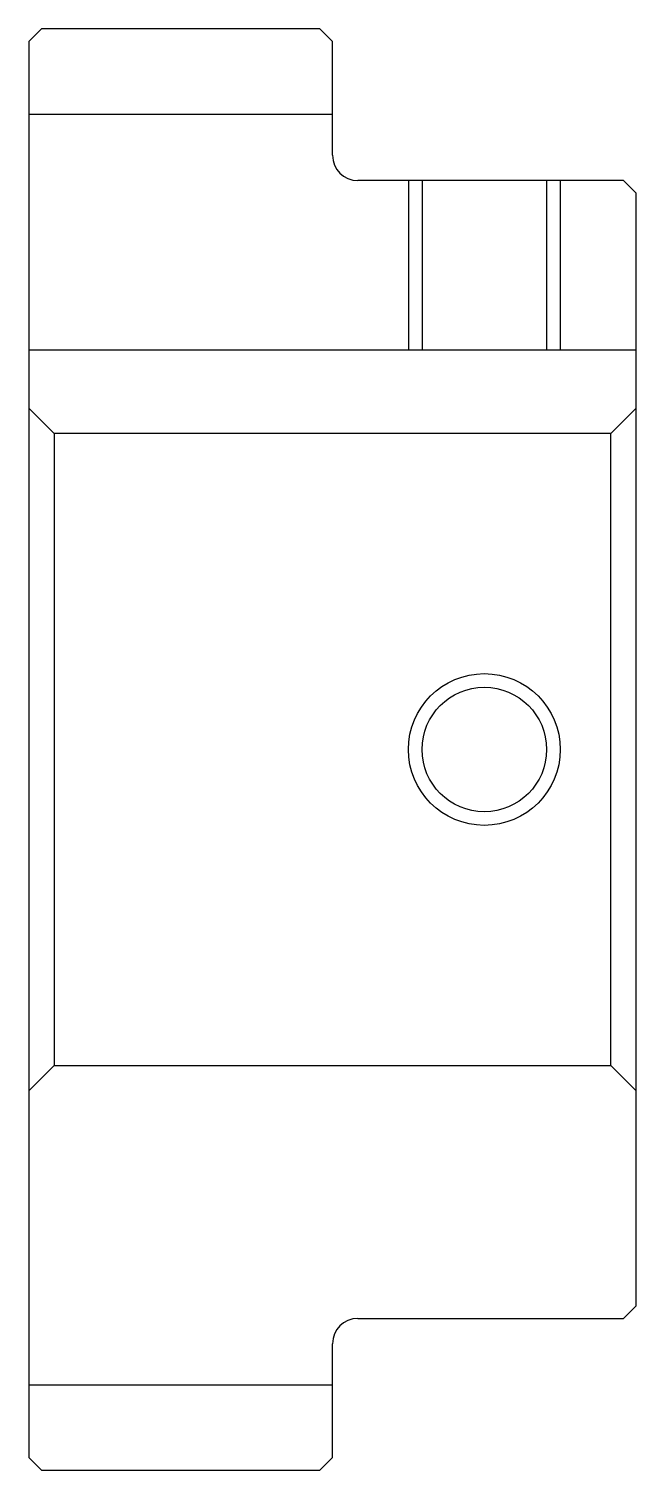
# Model space of a CAD drawing. Header units: metres. Extents: x 122 to 308, y 94 to 151.
# Drawn here: x 121.5 to 145.5, y 93.8 to 150.8 of the extents above.
import ezdxf

# ---------------------------------------------------------------- set-up
doc = ezdxf.new("R2010")
doc.units = ezdxf.units.M

msp = doc.modelspace()

# ---------------------------------------------------------------- linework, layer by layer
at = {"color": 4}
for p, q in [((121.5, 147.375), (133.5, 147.375)), ((121.5, 138.050003), (145.5, 138.050003)), ((144.5, 134.75), (145.5, 135.75)), ((122.5, 134.75), (122.5, 109.75)), ((144.5, 109.75), (145.5, 108.75)), ((121.5, 97.125), (133.5, 97.125))]:
    msp.add_line(p, q, dxfattribs=at)
for points in [[(133.5, 145.75), (133.5, 150.25), (133, 150.75), (122, 150.75), (121.5, 150.25), (121.5, 108.75)], [(134.5, 99.75), (145, 99.75), (145.5, 100.25), (145.5, 144.25), (145, 144.75), (134.5, 144.75)], [(136.5, 144.75), (136.5, 138.050003)], [(137.039993, 144.75), (137.039993, 138.050003)], [(141.959991, 144.75), (141.959991, 138.050003)], [(142.5, 144.75), (142.5, 138.050003)], [(121.5, 108.75), (122.5, 109.75), (144.5, 109.75), (144.5, 134.75), (122.5, 134.75), (121.5, 135.75)], [(121.5, 108.75), (121.5, 94.25), (122, 93.75), (133, 93.75), (133.5, 94.25), (133.5, 98.75)]]:
    msp.add_lwpolyline(points, dxfattribs=at)
at = {"color": 7}
msp.add_circle((139.5, 122.25), 3, dxfattribs=at)
at = {"color": 4}
msp.add_circle((139.5, 122.25), 2.46, dxfattribs=at)
for centre, start, end in [((134.5, 145.75), 180, 270), ((134.5, 98.75), 90, 180)]:
    msp.add_arc(centre, 1, start, end, dxfattribs=at)

doc.saveas('drawing.dxf')
